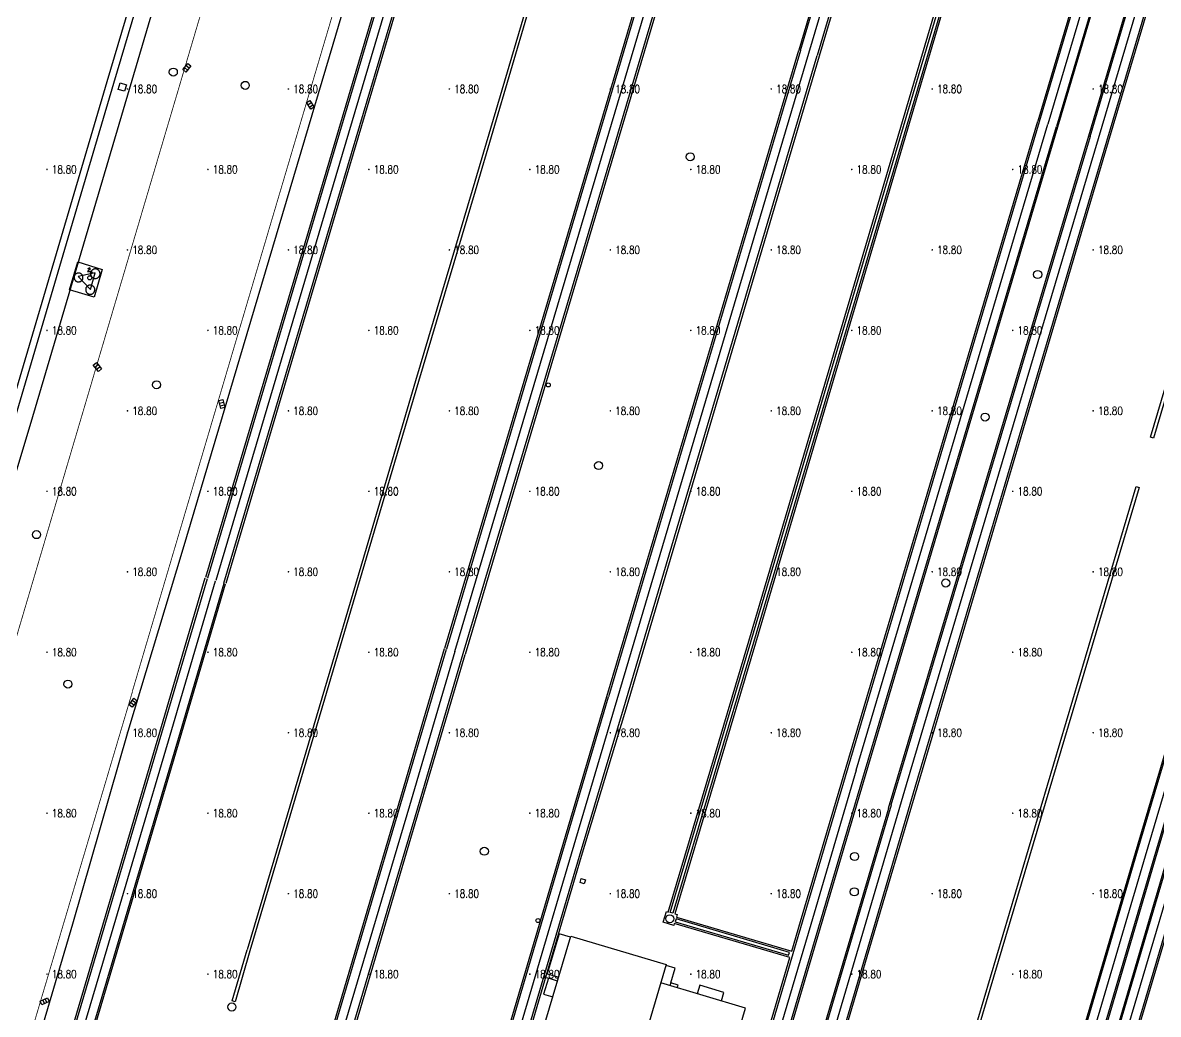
# Model space of a CAD drawing. Extents: x 404846 to 408477, y 3390929 to 3392894.
# Drawn here: x 405318.3 to 405459.4, y 3391999.4 to 3392122.6 of the extents above; entities that cross this region are included whole.
import ezdxf
from ezdxf.enums import TextEntityAlignment as Align

# ---------------------------------------------------------------- set-up
doc = ezdxf.new("R2010")
doc.units = 0
doc.header["$LTSCALE"] = 0.5
doc.layers.get('0').update_dxf_attribs({"linetype": 'CONTINUOUS'})
for name, color, linetype in [('3221', 6, 'CONTINUOUS'), ('DLDW', 11, 'CONTINUOUS'), ('DLSS', 4, 'CONTINUOUS'), ('DMTZ', 3, 'CONTINUOUS'), ('FZTZ', 7, 'CONTINUOUS'), ('GCD', 1, 'CONTINUOUS'), ('GXYZ', 2, 'CONTINUOUS'), ('JMD', 6, 'CONTINUOUS'), ('SXSS', 5, 'CONTINUOUS'), ('ZBTZ', 3, 'CONTINUOUS')]:
    doc.layers.add(name, color=color, linetype=linetype)
doc.styles.add('HZ', font='rs.shx', dxfattribs={"width": 0.8, "bigfont": 'hztxt.shx'})
doc.linetypes.add('10422', pattern='A,0.75,[150,AAA.SHX,S=0.5,R=0,X=0,Y=0.5],1.5,[177,AAA.SHX,S=1,R=0,X=0,Y=0.4],0.75', length=3)
doc.linetypes.add('1161', pattern='A,0,[149,AAA.SHX,S=0.15,R=0,X=0,Y=0],-1.6', length=1.6)
doc.linetypes.add('444', pattern='A,4.5,[145,AAA.SHX,S=1,R=0,X=0,Y=1],4.5,-0.5,[146,AAA.SHX,S=1,R=0,X=0,Y=0],-0.5', length=10)

# ---------------------------------------------------------------- blocks, each defined once
blk = doc.blocks.new('GC200')
at = {"linetype": 'Continuous', "const_width": 0.2, "flags": 128}
blk.add_lwpolyline([(-0.1, 0, 1), (0.1, 0, 1)], format="xyb", close=True, dxfattribs=at)
blk = doc.blocks.new('gc170')
at = {"linetype": 'Continuous'}
blk.add_circle((0, 0), 0.5, dxfattribs=at)
blk = doc.blocks.new('gc188')
blk.add_circle((0, 0), 1)
blk = doc.blocks.new('gc041')
for p, q in [((-1, 0.5), (1, 0.5)), ((-1, -0.5), (-1, 0.5)), ((-0.33, 0.5), (-0.33, -0.5)), ((0.33, 0.5), (0.33, -0.5)), ((1, 0.5), (1, -0.5)), ((1, -0.5), (-1, -0.5))]:
    blk.add_line(p, q)
blk = doc.blocks.new('gc132')
at = {"linetype": 'Continuous'}
for points in [[(0, 2.5), (-0.58, 1.5)], [(0.58, 1.5), (-0.58, 1.5)], [(0, 2.5), (-0.52, 2.2)], [(0, 2.5), (0, 1.9)], [(0.58, 1.5), (0, 0.5)]]:
    blk.add_lwpolyline(points, dxfattribs=at)
blk.add_circle((0, 0), 0.5, dxfattribs=at)

msp = doc.modelspace()

# ---------------------------------------------------------------- linework, layer by layer
at = {"layer": '3221', "color": 6}
for points in [[(405372.043, 3392044.461, 18.927), (405386.976, 3392094.793, 18.787), (405421.19, 3392210.033, 18.991), (405422.3, 3392214.035, 18.824), (405429.036, 3392236.545, 18.918), (405399.337, 3392245.432, 18.918), (405392.513, 3392222.625, 18.824), (405391.394, 3392218.593, 18.991), (405357.256, 3392103.606, 18.787), (405342.323, 3392053.279, 18.927)], [(405421.925, 3392029.737, 18.904), (405416.264, 3392010.557, 18.808), (405407.88, 3391982.184, 18.808), (405396.168, 3391942.712, 18.551), (405366.521, 3391951.772, 18.897), (405378.156, 3391990.985, 18.808), (405386.533, 3392019.338, 18.808), (405392.193, 3392038.513, 18.904), (405416.021, 3392118.84, 18.825), (405435.322, 3392183.847, 19.062), (405441.324, 3392204.065, 18.991), (405449.173, 3392230.585, 19.045), (405478.898, 3392221.788, 18.847), (405471.046, 3392195.255, 18.991), (405465.04, 3392175.025, 18.912), (405445.738, 3392110.016, 18.825)], [(405471.239, 3392173.072, 18.764), (405451.964, 3392108.168, 18.825), (405428.134, 3392027.895, 18.782), (405422.482, 3392008.721, 18.808), (405414.098, 3391980.343, 18.808), (405402.292, 3391940.607, 18.754), (405432.008, 3391931.778, 18.547), (405443.821, 3391971.537, 18.808), (405452.215, 3391999.946, 18.808), (405457.861, 3392019.102, 18.782), (405481.682, 3392099.344, 18.825), (405500.956, 3392164.247, 18.764)], [(405421.925, 3392029.737, 18.904), (405445.738, 3392110.016, 18.825)], [(405372.043, 3392044.461, 18.904), (405366.383, 3392025.288, 18.808), (405358.01, 3391996.95, 18.808), (405346.368, 3391957.714, 18.799), (405316.566, 3391966.254, 18.613), (405328.286, 3392005.751, 18.808), (405336.653, 3392034.068, 18.808), (405342.311, 3392053.238, 18.904)]]:
    msp.add_polyline3d(points, dxfattribs=at)
msp.add_polyline3d([(405435.832, 3391930.796, 18.759), (405445.125, 3391962.192, 18.569), (405464.437, 3392027.321, 18.705), (405471.829, 3392052.237, 18.609), (405476.653, 3392068.547, 18.609), (405496.586, 3392135.585, 18.669), (405504.994, 3392164.018, 18.993), (405508.753, 3392176.704, 19.02), (405514.027, 3392194.463, 18.926), (405518.638, 3392210.052, 18.79), (405548.365, 3392201.26, 18.79), (405543.749, 3392185.654, 18.926), (405538.473, 3392167.888, 19.02), (405534.72, 3392155.22, 18.993), (405526.3, 3392126.75, 18.669), (405506.38, 3392059.756, 18.609), (405501.553, 3392043.432, 18.609), (405494.157, 3392018.505, 18.705), (405474.85, 3391953.394, 18.569), (405465.557, 3391921.998, 18.759)], close=True, dxfattribs=at)
at = {"layer": 'DLDW', "linetype": 'Continuous', "elevation": 19.294, "flags": 128}
msp.add_lwpolyline([(405327.346, 3392091.542), (405325.225, 3392091.087), (405326.757, 3392089.47), (405327.346, 3392091.542)], close=True, dxfattribs=at)
at = {"layer": 'DLSS', "linetype": 'Continuous', "const_width": 0.1, "flags": 128}
for points, elevation in [([(405316.868, 3392043.942), (405330.285, 3392089.333), (405350.004, 3392155.928), (405359.321, 3392187.178), (405365.089, 3392206.575)], 18.792), ([(405331.954, 3392039.483), (405345.37, 3392084.87), (405365.084, 3392151.447), (405374.398, 3392182.689), (405380.168, 3392202.091)], 18.792), ([(405331.968, 3392039.459), (405318.701, 3391994.77), (405315.683, 3391984.495), (405314.092, 3391979.13)], 18.729)]:
    msp.add_lwpolyline(points, dxfattribs=dict(at, elevation=elevation))
at = {"layer": 'DMTZ', "linetype": '10422', "elevation": 19.156, "flags": 128}
msp.add_lwpolyline([(405327.202, 3392088.516), (405324.164, 3392089.403), (405325.173, 3392092.904), (405328.213, 3392091.949), (405327.202, 3392088.516)], close=True, dxfattribs=at)
at = {"layer": 'FZTZ', "linetype": 'Continuous', "flags": 128}
for points, elevation in [([(405330.977, 3392114.087), (405330.193, 3392114.324), (405330.435, 3392115.123), (405331.219, 3392114.886), (405330.977, 3392114.087)], 19.277), ([(405327.332, 3392090.824), (405327.384, 3392090.824), (405327.435, 3392090.829), (405327.487, 3392090.838), (405327.537, 3392090.851), (405327.585, 3392090.869), (405327.632, 3392090.891), (405327.677, 3392090.917), (405327.72, 3392090.947), (405327.759, 3392090.98), (405327.796, 3392091.017), (405327.829, 3392091.057), (405327.859, 3392091.099), (405327.885, 3392091.144), (405327.907, 3392091.191), (405327.925, 3392091.24), (405327.938, 3392091.29), (405327.947, 3392091.341), (405327.951, 3392091.393), (405327.951, 3392091.445), (405327.947, 3392091.497), (405327.938, 3392091.548), (405327.924, 3392091.598), (405327.907, 3392091.646), (405327.885, 3392091.693), (405327.859, 3392091.738), (405327.829, 3392091.781), (405327.795, 3392091.821), (405327.759, 3392091.857), (405327.719, 3392091.89), (405327.676, 3392091.92), (405327.632, 3392091.946), (405327.584, 3392091.968), (405327.536, 3392091.986), (405327.486, 3392091.999), (405327.435, 3392092.008), (405327.383, 3392092.013), (405327.331, 3392092.012), (405327.279, 3392092.008), (405327.228, 3392091.999), (405327.178, 3392091.985), (405327.129, 3392091.968), (405327.082, 3392091.946), (405327.037, 3392091.92), (405326.995, 3392091.89), (405326.955, 3392091.856), (405326.919, 3392091.82), (405326.885, 3392091.78), (405326.856, 3392091.737), (405326.83, 3392091.693), (405326.808, 3392091.646), (405326.79, 3392091.597), (405326.777, 3392091.547), (405326.768, 3392091.496), (405326.763, 3392091.444), (405326.763, 3392091.392), (405326.768, 3392091.34), (405326.777, 3392091.289), (405326.79, 3392091.239), (405326.808, 3392091.19), (405326.83, 3392091.143), (405326.856, 3392091.098), (405326.886, 3392091.056), (405326.919, 3392091.016), (405326.956, 3392090.98), (405326.996, 3392090.946), (405327.038, 3392090.917), (405327.083, 3392090.891), (405327.13, 3392090.869), (405327.179, 3392090.851), (405327.229, 3392090.838), (405327.28, 3392090.829), (405327.332, 3392090.824)], 19.441), ([(405325.169, 3392090.416), (405325.216, 3392090.409), (405325.264, 3392090.406), (405325.313, 3392090.406), (405325.36, 3392090.411), (405325.408, 3392090.421), (405325.454, 3392090.434), (405325.499, 3392090.451), (405325.542, 3392090.472), (405325.583, 3392090.497), (405325.622, 3392090.525), (405325.658, 3392090.557), (405325.692, 3392090.591), (405325.722, 3392090.629), (405325.749, 3392090.669), (405325.772, 3392090.711), (405325.792, 3392090.755), (405325.807, 3392090.8), (405325.819, 3392090.847), (405325.827, 3392090.894), (405325.83, 3392090.942), (405325.829, 3392090.991), (405325.824, 3392091.038), (405325.815, 3392091.086), (405325.802, 3392091.132), (405325.784, 3392091.177), (405325.763, 3392091.22), (405325.739, 3392091.261), (405325.71, 3392091.3), (405325.679, 3392091.336), (405325.644, 3392091.37), (405325.607, 3392091.4), (405325.567, 3392091.427), (405325.525, 3392091.45), (405325.481, 3392091.47), (405325.435, 3392091.485), (405325.389, 3392091.497), (405325.341, 3392091.505), (405325.293, 3392091.508), (405325.245, 3392091.507), (405325.197, 3392091.502), (405325.15, 3392091.493), (405325.104, 3392091.48), (405325.059, 3392091.462), (405325.016, 3392091.441), (405324.974, 3392091.416), (405324.935, 3392091.388), (405324.899, 3392091.357), (405324.866, 3392091.322), (405324.836, 3392091.285), (405324.809, 3392091.245), (405324.785, 3392091.203), (405324.766, 3392091.159), (405324.75, 3392091.113), (405324.738, 3392091.067), (405324.731, 3392091.019), (405324.728, 3392090.971), (405324.728, 3392090.923), (405324.733, 3392090.875), (405324.743, 3392090.828), (405324.756, 3392090.782), (405324.773, 3392090.737), (405324.794, 3392090.694), (405324.819, 3392090.652), (405324.847, 3392090.613), (405324.879, 3392090.577), (405324.914, 3392090.544), (405324.951, 3392090.513), (405324.991, 3392090.487), (405325.033, 3392090.463), (405325.077, 3392090.444), (405325.122, 3392090.428), (405325.169, 3392090.416)], 19.441), ([(405326.664, 3392088.874), (405326.713, 3392088.87), (405326.763, 3392088.87), (405326.812, 3392088.875), (405326.861, 3392088.885), (405326.909, 3392088.898), (405326.955, 3392088.916), (405327, 3392088.937), (405327.042, 3392088.962), (405327.083, 3392088.991), (405327.12, 3392089.024), (405327.155, 3392089.059), (405327.186, 3392089.098), (405327.214, 3392089.139), (405327.238, 3392089.182), (405327.259, 3392089.227), (405327.275, 3392089.274), (405327.287, 3392089.322), (405327.295, 3392089.371), (405327.299, 3392089.42), (405327.298, 3392089.47), (405327.294, 3392089.519), (405327.284, 3392089.568), (405327.271, 3392089.616), (405327.253, 3392089.662), (405327.232, 3392089.707), (405327.207, 3392089.749), (405327.178, 3392089.79), (405327.145, 3392089.827), (405327.11, 3392089.862), (405327.071, 3392089.893), (405327.03, 3392089.921), (405326.987, 3392089.946), (405326.942, 3392089.966), (405326.895, 3392089.982), (405326.847, 3392089.995), (405326.798, 3392090.003), (405326.749, 3392090.006), (405326.699, 3392090.006), (405326.65, 3392090.001), (405326.601, 3392089.992), (405326.553, 3392089.978), (405326.507, 3392089.961), (405326.462, 3392089.939), (405326.419, 3392089.914), (405326.379, 3392089.885), (405326.342, 3392089.852), (405326.307, 3392089.817), (405326.276, 3392089.779), (405326.248, 3392089.738), (405326.223, 3392089.694), (405326.203, 3392089.649), (405326.187, 3392089.602), (405326.174, 3392089.554), (405326.166, 3392089.505), (405326.163, 3392089.456), (405326.163, 3392089.406), (405326.168, 3392089.357), (405326.177, 3392089.308), (405326.191, 3392089.26), (405326.208, 3392089.214), (405326.23, 3392089.169), (405326.255, 3392089.127), (405326.284, 3392089.086), (405326.317, 3392089.049), (405326.352, 3392089.014), (405326.39, 3392088.983), (405326.431, 3392088.955), (405326.475, 3392088.931), (405326.52, 3392088.91), (405326.567, 3392088.894), (405326.615, 3392088.882), (405326.664, 3392088.874)], 19.441), ([(405387.748, 3392016.262), (405388.256, 3392016.095), (405388.099, 3392015.62), (405387.592, 3392015.787), (405387.748, 3392016.262)], 19.811)]:
    msp.add_lwpolyline(points, close=True, dxfattribs=dict(at, elevation=elevation))
at = {"layer": 'JMD', "linetype": '444', "flags": 128}
for points, elevation in [([(405380.405, 3392199.273), (405356.876, 3392119.915), (405338.254, 3392057.193), (405331.403, 3392034.514)], 20.565), ([(405288.872, 3391984.564), (405291.273, 3391985.94), (405293.282, 3391988.211), (405294.769, 3391990.774), (405297.86, 3392001.106), (405304.863, 3392024.765), (405319.384, 3392072.957), (405356.18, 3392197.561)], 21.625), ([(405331.403, 3392034.514), (405324.509, 3392010.602), (405307.438, 3391952.824), (405302.633, 3391954.343), (405300.797, 3391948.468), (405269.161, 3391958.115)], 20.765)]:
    msp.add_lwpolyline(points, dxfattribs=dict(at, elevation=elevation))
at = {"layer": 'JMD', "linetype": 'Continuous', "elevation": 33.25, "flags": 128}
msp.add_lwpolyline([(405372.383, 3391961.775), (405386.455, 3392009.083), (405398.308, 3392005.557), (405396.181, 3391998.407), (405406.716, 3391995.273), (405398.934, 3391969.113), (405395.489, 3391970.138), (405394.215, 3391965.855), (405397.642, 3391964.835), (405394.738, 3391955.074), (405372.383, 3391961.775)], close=True, dxfattribs=at)
at = {"layer": 'JMD', "linetype": 'Continuous', "flags": 128}
for points, elevation in [([(405386.421, 3392008.968), (405384.999, 3392009.391), (405383.523, 3392004.428), (405384.945, 3392004.005)], 25.084), ([(405398.857, 3392003.294), (405399.403, 3392005.128), (405398.28, 3392005.462)], 22.544), ([(405384.801, 3392003.522), (405383.656, 3392003.863), (405383.073, 3392001.903), (405384.219, 3392001.563)], 22.029), ([(405406.716, 3391995.273), (405408.166, 3392000.149), (405397.631, 3392003.283)], 28.271), ([(405399.665, 3392002.678), (405399.767, 3392003.023), (405398.857, 3392003.294), (405398.755, 3392002.949)], 23.552), ([(405405.153, 3392001.046), (405405.472, 3392002.118), (405402.473, 3392003.01), (405402.154, 3392001.938)], 23.595)]:
    msp.add_lwpolyline(points, dxfattribs=dict(at, elevation=elevation))
at = {"layer": 'SXSS', "linetype": 'Continuous', "flags": 128}
for points, elevation in [([(405313.042, 3392061.855), (405322.949, 3392095.361), (405328.837, 3392115.302), (405338.063, 3392146.415), (405351.875, 3392192.678), (405353.289, 3392192.278), (405354.365, 3392195.855), (405352.935, 3392196.336), (405358.571, 3392215.215), (405360.002, 3392214.792), (405361.083, 3392218.398), (405359.656, 3392218.9), (405368.283, 3392248.022), (405368.233, 3392248.032), (405368.478, 3392248.853), (405369.269, 3392248.645), (405360.6, 3392219.382), (405362.029, 3392218.879), (405360.518, 3392213.839), (405359.088, 3392214.261), (405353.884, 3392196.828), (405355.319, 3392196.345), (405353.792, 3392191.331), (405352.38, 3392191.722)], 19.155), ([(405352.38, 3392191.722), (405338.849, 3392146.181), (405329.622, 3392115.07), (405323.735, 3392095.128), (405313.827, 3392061.623), (405308.59, 3392043.887)], 18.902), ([(405400.084, 3392188.958), (405390.337, 3392156.214), (405380.816, 3392124.171), (405374.207, 3392101.764), (405367.165, 3392078.124), (405361.018, 3392057.289), (405355.165, 3392037.552), (405349.551, 3392018.532), (405346.233, 3392007.382)], 18.848), ([(405400.457, 3392188.847), (405390.682, 3392156.112), (405381.161, 3392124.069), (405374.552, 3392101.662), (405367.51, 3392078.022), (405361.363, 3392057.187), (405355.51, 3392037.45), (405349.896, 3392018.43), (405346.578, 3392007.279)], 18.848), ([(405432.29, 3392123.73), (405409.135, 3392045.593), (405399.131, 3392011.951), (405398.806, 3392012.048), (405408.81, 3392045.689), (405431.955, 3392123.83)], 18.842), ([(405346.578, 3392007.279), (405344.722, 3392000.949), (405344.377, 3392001.05), (405346.233, 3392007.382)], 18.78)]:
    msp.add_lwpolyline(points, dxfattribs=dict(at, elevation=elevation))
for points, elevation in [([(405473.842, 3392121.456), (405458.86, 3392070.984), (405458.481, 3392071.097), (405473.463, 3392121.568), (405473.842, 3392121.456)], 18.766), ([(405457.069, 3392064.85), (405436.587, 3391995.943), (405436.217, 3391996.053), (405456.698, 3392064.96), (405457.069, 3392064.85)], 18.793), ([(405413.613, 3392007.083), (405399.538, 3392011.235), (405399.435, 3392010.886), (405413.511, 3392006.734), (405413.613, 3392007.083)], 18.908)]:
    msp.add_lwpolyline(points, close=True, dxfattribs=dict(at, elevation=elevation))
at = {"layer": 'ZBTZ', "linetype": '1161', "flags": 128}
for points, elevation in [([(405398.756, 3392248.041), (405390.224, 3392219.212), (405384.228, 3392199.015), (405355.998, 3392103.979), (405341.066, 3392053.652)], 18.991), ([(405400.977, 3392246.331), (405392.731, 3392218.469), (405386.735, 3392198.271), (405358.503, 3392103.237), (405343.571, 3392052.909)], 18.989), ([(405343.34, 3392052.978), (405358.272, 3392103.305), (405386.542, 3392198.329), (405392.538, 3392218.526), (405400.275, 3392244.669), (405398.207, 3392245.341), (405390.454, 3392219.144), (405384.458, 3392198.947), (405356.225, 3392103.912), (405341.293, 3392053.585)], 18.988), ([(405448.579, 3392233.269), (405440.048, 3392204.443), (405434.046, 3392184.226), (405414.762, 3392119.213)], 18.991), ([(405414.975, 3392119.15), (405434.273, 3392184.158), (405440.275, 3392204.376), (405448.014, 3392230.525), (405450.106, 3392229.955), (405442.354, 3392203.76), (405436.351, 3392183.541), (405417.054, 3392118.533)], 18.977), ([(405478.32, 3392224.449), (405469.79, 3392195.627), (405463.784, 3392175.398), (405463.784, 3392175.398), (405444.482, 3392110.389)], 18.864), ([(405446.959, 3392109.654), (405466.26, 3392174.662), (405466.266, 3392174.661), (405472.272, 3392194.892), (405480.646, 3392223.188), (405484.41, 3392222.098), (405476.029, 3392193.778), (405470.022, 3392173.546), (405470.02, 3392173.546), (405450.776, 3392108.504)], 18.848), ([(405444.673, 3392110.333), (405463.974, 3392175.341), (405463.97, 3392175.342), (405469.976, 3392195.572), (405477.72, 3392221.74), (405479.845, 3392221.135), (405472.094, 3392194.945), (405466.088, 3392174.714), (405466.091, 3392174.713), (405446.789, 3392109.704)], 18.855), ([(405450.968, 3392108.454), (405470.205, 3392173.491), (405476.212, 3392193.724), (405483.959, 3392219.902), (405486.063, 3392219.279), (405478.315, 3392193.1), (405472.287, 3392172.761)], 18.8), ([(405432.691, 3391929.776), (405445.057, 3391971.171), (405453.451, 3391999.582), (405459.097, 3392018.736), (405482.917, 3392098.977), (405516.595, 3392212.545), (405517.898, 3392212.12), (405503.535, 3392163.481)], 18.845), ([(405439.618, 3392193.52), (405436.643, 3392183.526), (405417.294, 3392118.461)], 18.961), ([(405429.284, 3391927.132), (405442.585, 3391971.903), (405450.978, 3392000.311), (405456.625, 3392019.467), (405480.446, 3392099.711), (405502.673, 3392174.801)], 18.829), ([(405472.287, 3392172.761), (405453.012, 3392107.856)], 18.794), ([(405472.505, 3392172.696), (405453.23, 3392107.791)], 18.794), ([(405503.523, 3392163.485), (405484.248, 3392098.582), (405460.429, 3392018.342), (405454.783, 3391999.189), (405446.388, 3391970.776), (405434.1, 3391929.349)], 18.798), ([(405436.982, 3391930.84), (405434.919, 3391931.464), (405446.582, 3391970.719), (405454.976, 3391999.131), (405460.622, 3392018.285), (405484.442, 3392098.524), (405503.716, 3392163.427)], 18.828), ([(405394.612, 3392125.195), (405385.712, 3392095.168), (405370.771, 3392044.837)], 18.847), ([(405394.822, 3392125.133), (405385.922, 3392095.105), (405370.986, 3392044.773)], 18.847), ([(405396.944, 3392124.504), (405388.044, 3392094.476), (405373.042, 3392044.166)], 18.847), ([(405397.158, 3392124.441), (405388.258, 3392094.413), (405373.304, 3392044.089)], 18.847), ([(405398.556, 3392012.1), (405408.566, 3392045.761), (405431.697, 3392123.906)], 18.843), ([(405432.526, 3392123.66), (405409.378, 3392045.52), (405399.371, 3392011.869), (405399.656, 3392011.775), (405399.56, 3392011.46), (405413.905, 3392007.23), (405414.998, 3392010.931), (405420.66, 3392030.111)], 18.864), ([(405390.909, 3392038.892), (405414.762, 3392119.213)], 18.864), ([(405414.975, 3392119.15), (405391.112, 3392038.832)], 18.864), ([(405393.243, 3392038.175), (405417.054, 3392118.533)], 18.864), ([(405417.294, 3392118.461), (405393.514, 3392038.153)], 18.864), ([(405420.66, 3392030.111), (405444.482, 3392110.389)], 18.864), ([(405420.894, 3392030.041), (405444.673, 3392110.333)], 18.864), ([(405422.937, 3392029.438), (405446.789, 3392109.704)], 18.864), ([(405423.156, 3392029.374), (405446.959, 3392109.654)], 18.864), ([(405450.776, 3392108.504), (405425.898, 3392024.943), (405425.914, 3392024.953), (405421.232, 3392009.09), (405412.848, 3391980.714), (405401.042, 3391940.978)], 18.856), ([(405450.968, 3392108.454), (405426.234, 3392025.387), (405426.25, 3392025.397), (405421.42, 3392009.035), (405413.036, 3391980.658), (405401.35, 3391941.328), (405403.503, 3391940.738)], 18.843), ([(405453.012, 3392107.856), (405429.212, 3392027.576), (405423.56, 3392008.403), (405415.175, 3391980.024), (405403.503, 3391940.738)], 18.812), ([(405453.23, 3392107.791), (405429.436, 3392027.51), (405423.785, 3392008.337), (405415.4, 3391979.958), (405403.561, 3391940.217)], 18.818), ([(405446.169, 3391961.883), (405465.481, 3392027.011), (405472.874, 3392051.927), (405477.717, 3392068.231)], 18.623), ([(405446.381, 3391961.82), (405465.692, 3392026.949), (405473.084, 3392051.865), (405477.944, 3392068.164)], 18.623), ([(405315.363, 3391966.892), (405327.006, 3392006.13), (405335.373, 3392034.446), (405341.031, 3392053.615)], 18.805), ([(405343.339, 3392052.934), (405337.681, 3392033.765), (405329.314, 3392005.447), (405317.671, 3391966.209), (405315.617, 3391966.816), (405327.26, 3392006.055), (405335.627, 3392034.371), (405341.285, 3392053.54)], 18.8), ([(405317.882, 3391966.146), (405329.525, 3392005.384), (405337.892, 3392033.702), (405343.55, 3392052.872)], 18.779), ([(405345.097, 3391958.092), (405356.739, 3391997.327), (405365.112, 3392025.664), (405370.771, 3392044.837)], 18.83), ([(405373.042, 3392044.166), (405367.382, 3392024.993), (405359.009, 3391996.654), (405347.367, 3391957.418), (405345.312, 3391958.028), (405356.954, 3391997.263), (405365.326, 3392025.6), (405370.986, 3392044.773)], 18.83), ([(405347.629, 3391957.34), (405359.271, 3391996.577), (405367.644, 3392024.916), (405373.304, 3392044.089)], 18.83), ([(405367.519, 3391951.473), (405365.441, 3391952.095), (405377.075, 3391991.305), (405385.452, 3392019.657), (405391.112, 3392038.832)], 18.869), ([(405366.674, 3391956.996), (405376.872, 3391991.365), (405385.249, 3392019.717), (405390.909, 3392038.892)], 18.852), ([(405367.519, 3391951.473), (405379.155, 3391990.689), (405387.533, 3392019.042), (405393.243, 3392038.175)], 18.855), ([(405393.514, 3392038.153), (405387.743, 3392018.98), (405379.366, 3391990.627), (405367.73, 3391951.41)], 18.863), ([(405396.647, 3391948.102), (405406.85, 3391982.489), (405415.233, 3392010.862), (405420.894, 3392030.041)], 18.773), ([(405398.689, 3391947.496), (405408.892, 3391981.885), (405417.276, 3392010.259), (405422.937, 3392029.438)], 18.765), ([(405398.907, 3391947.431), (405409.111, 3391981.82), (405417.494, 3392010.194), (405423.156, 3392029.374)], 18.793), ([(405399.31, 3392010.69), (405399.248, 3392010.429), (405397.937, 3392010.82), (405398.326, 3392012.162), (405398.556, 3392012.1)], 18.908), ([(405413.675, 3392006.454), (405399.31, 3392010.69)], 18.908), ([(405396.412, 3391948.172), (405406.615, 3391982.559), (405413.675, 3392006.454)], 18.736)]:
    msp.add_lwpolyline(points, dxfattribs=dict(at, elevation=elevation))
at = {"layer": 'ZBTZ', "linetype": '1161', "elevation": 18.819, "flags": 128}
msp.add_lwpolyline([(405515.776, 3392210.473), (405504.899, 3392173.819), (405482.71, 3392099.039), (405458.89, 3392018.797), (405453.244, 3391999.643), (405444.849, 3391971.232), (405433.189, 3391931.986), (405431.1, 3391932.605), (405442.761, 3391971.851), (405451.154, 3392000.259), (405456.801, 3392019.415), (405480.622, 3392099.659), (405502.81, 3392174.477), (405513.668, 3392211.092), (405515.776, 3392210.473)], close=True, dxfattribs=at)

# ---------------------------------------------------------------- block references
at = {"layer": 'DLDW', "linetype": 'Continuous', "xscale": 0.5, "yscale": 0.5}
msp.add_blockref('gc132', (405326.669, 3392090.91), dxfattribs=at)
at = {"layer": 'GCD', "linetype": 'Continuous'}
ref = msp.add_blockref('GC200', (405331.358, 3392114.379, 18.8), dxfattribs=dict(at, xscale=0.5, yscale=0.5, zscale=0.5))
ref.add_attrib('height', '18.80', dxfattribs={"linetype": 'Continuous', "height": 1, "style": 'HZ', "width": 0.8}).set_placement((405331.958, 3392114.379, 18.8), align=Align.MIDDLE_LEFT)
ref = msp.add_blockref('GC200', (405351.358, 3392114.379, 18.8), dxfattribs=dict(at, xscale=0.5, yscale=0.5, zscale=0.5))
ref.add_attrib('height', '18.80', dxfattribs={"linetype": 'Continuous', "height": 1, "style": 'HZ', "width": 0.8}).set_placement((405351.958, 3392114.379, 18.8), align=Align.MIDDLE_LEFT)
ref = msp.add_blockref('GC200', (405371.358, 3392114.379, 18.8), dxfattribs=dict(at, xscale=0.5, yscale=0.5, zscale=0.5))
ref.add_attrib('height', '18.80', dxfattribs={"linetype": 'Continuous', "height": 1, "style": 'HZ', "width": 0.8}).set_placement((405371.958, 3392114.379, 18.8), align=Align.MIDDLE_LEFT)
ref = msp.add_blockref('GC200', (405391.358, 3392114.379, 18.8), dxfattribs=dict(at, xscale=0.5, yscale=0.5, zscale=0.5))
ref.add_attrib('height', '18.80', dxfattribs={"linetype": 'Continuous', "height": 1, "style": 'HZ', "width": 0.8}).set_placement((405391.958, 3392114.379, 18.8), align=Align.MIDDLE_LEFT)
ref = msp.add_blockref('GC200', (405411.358, 3392114.379, 18.8), dxfattribs=dict(at, xscale=0.5, yscale=0.5, zscale=0.5))
ref.add_attrib('height', '18.80', dxfattribs={"linetype": 'Continuous', "height": 1, "style": 'HZ', "width": 0.8}).set_placement((405411.958, 3392114.379, 18.8), align=Align.MIDDLE_LEFT)
ref = msp.add_blockref('GC200', (405431.358, 3392114.379, 18.8), dxfattribs=dict(at, xscale=0.5, yscale=0.5, zscale=0.5))
ref.add_attrib('height', '18.80', dxfattribs={"linetype": 'Continuous', "height": 1, "style": 'HZ', "width": 0.8}).set_placement((405431.958, 3392114.379, 18.8), align=Align.MIDDLE_LEFT)
ref = msp.add_blockref('GC200', (405451.358, 3392114.379, 18.8), dxfattribs=dict(at, xscale=0.5, yscale=0.5, zscale=0.5))
ref.add_attrib('height', '18.80', dxfattribs={"linetype": 'Continuous', "height": 1, "style": 'HZ', "width": 0.8}).set_placement((405451.958, 3392114.379, 18.8), align=Align.MIDDLE_LEFT)
ref = msp.add_blockref('GC200', (405321.358, 3392104.379, 18.8), dxfattribs=dict(at, xscale=0.5, yscale=0.5, zscale=0.5))
ref.add_attrib('height', '18.80', dxfattribs={"linetype": 'Continuous', "height": 1, "style": 'HZ', "width": 0.8}).set_placement((405321.958, 3392104.379, 18.8), align=Align.MIDDLE_LEFT)
ref = msp.add_blockref('GC200', (405341.358, 3392104.379, 18.8), dxfattribs=dict(at, xscale=0.5, yscale=0.5, zscale=0.5))
ref.add_attrib('height', '18.80', dxfattribs={"linetype": 'Continuous', "height": 1, "style": 'HZ', "width": 0.8}).set_placement((405341.958, 3392104.379, 18.8), align=Align.MIDDLE_LEFT)
ref = msp.add_blockref('GC200', (405361.358, 3392104.379, 18.8), dxfattribs=dict(at, xscale=0.5, yscale=0.5, zscale=0.5))
ref.add_attrib('height', '18.80', dxfattribs={"linetype": 'Continuous', "height": 1, "style": 'HZ', "width": 0.8}).set_placement((405361.958, 3392104.379, 18.8), align=Align.MIDDLE_LEFT)
ref = msp.add_blockref('GC200', (405381.358, 3392104.379, 18.8), dxfattribs=dict(at, xscale=0.5, yscale=0.5, zscale=0.5))
ref.add_attrib('height', '18.80', dxfattribs={"linetype": 'Continuous', "height": 1, "style": 'HZ', "width": 0.8}).set_placement((405381.958, 3392104.379, 18.8), align=Align.MIDDLE_LEFT)
ref = msp.add_blockref('GC200', (405401.358, 3392104.379, 18.8), dxfattribs=dict(at, xscale=0.5, yscale=0.5, zscale=0.5))
ref.add_attrib('height', '18.80', dxfattribs={"linetype": 'Continuous', "height": 1, "style": 'HZ', "width": 0.8}).set_placement((405401.958, 3392104.379, 18.8), align=Align.MIDDLE_LEFT)
ref = msp.add_blockref('GC200', (405421.358, 3392104.379, 18.8), dxfattribs=dict(at, xscale=0.5, yscale=0.5, zscale=0.5))
ref.add_attrib('height', '18.80', dxfattribs={"linetype": 'Continuous', "height": 1, "style": 'HZ', "width": 0.8}).set_placement((405421.958, 3392104.379, 18.8), align=Align.MIDDLE_LEFT)
ref = msp.add_blockref('GC200', (405441.358, 3392104.379, 18.8), dxfattribs=dict(at, xscale=0.5, yscale=0.5, zscale=0.5))
ref.add_attrib('height', '18.80', dxfattribs={"linetype": 'Continuous', "height": 1, "style": 'HZ', "width": 0.8}).set_placement((405441.958, 3392104.379, 18.8), align=Align.MIDDLE_LEFT)
ref = msp.add_blockref('GC200', (405331.358, 3392094.379, 18.8), dxfattribs=dict(at, xscale=0.5, yscale=0.5, zscale=0.5))
ref.add_attrib('height', '18.80', dxfattribs={"linetype": 'Continuous', "height": 1, "style": 'HZ', "width": 0.8}).set_placement((405331.958, 3392094.379, 18.8), align=Align.MIDDLE_LEFT)
ref = msp.add_blockref('GC200', (405351.358, 3392094.379, 18.8), dxfattribs=dict(at, xscale=0.5, yscale=0.5, zscale=0.5))
ref.add_attrib('height', '18.80', dxfattribs={"linetype": 'Continuous', "height": 1, "style": 'HZ', "width": 0.8}).set_placement((405351.958, 3392094.379, 18.8), align=Align.MIDDLE_LEFT)
ref = msp.add_blockref('GC200', (405371.358, 3392094.379, 18.8), dxfattribs=dict(at, xscale=0.5, yscale=0.5, zscale=0.5))
ref.add_attrib('height', '18.80', dxfattribs={"linetype": 'Continuous', "height": 1, "style": 'HZ', "width": 0.8}).set_placement((405371.958, 3392094.379, 18.8), align=Align.MIDDLE_LEFT)
ref = msp.add_blockref('GC200', (405391.358, 3392094.379, 18.8), dxfattribs=dict(at, xscale=0.5, yscale=0.5, zscale=0.5))
ref.add_attrib('height', '18.80', dxfattribs={"linetype": 'Continuous', "height": 1, "style": 'HZ', "width": 0.8}).set_placement((405391.958, 3392094.379, 18.8), align=Align.MIDDLE_LEFT)
ref = msp.add_blockref('GC200', (405411.358, 3392094.379, 18.8), dxfattribs=dict(at, xscale=0.5, yscale=0.5, zscale=0.5))
ref.add_attrib('height', '18.80', dxfattribs={"linetype": 'Continuous', "height": 1, "style": 'HZ', "width": 0.8}).set_placement((405411.958, 3392094.379, 18.8), align=Align.MIDDLE_LEFT)
ref = msp.add_blockref('GC200', (405431.358, 3392094.379, 18.8), dxfattribs=dict(at, xscale=0.5, yscale=0.5, zscale=0.5))
ref.add_attrib('height', '18.80', dxfattribs={"linetype": 'Continuous', "height": 1, "style": 'HZ', "width": 0.8}).set_placement((405431.958, 3392094.379, 18.8), align=Align.MIDDLE_LEFT)
ref = msp.add_blockref('GC200', (405451.358, 3392094.379, 18.8), dxfattribs=dict(at, xscale=0.5, yscale=0.5, zscale=0.5))
ref.add_attrib('height', '18.80', dxfattribs={"linetype": 'Continuous', "height": 1, "style": 'HZ', "width": 0.8}).set_placement((405451.958, 3392094.379, 18.8), align=Align.MIDDLE_LEFT)
ref = msp.add_blockref('GC200', (405321.358, 3392084.379, 18.8), dxfattribs=dict(at, xscale=0.5, yscale=0.5, zscale=0.5))
ref.add_attrib('height', '18.80', dxfattribs={"linetype": 'Continuous', "height": 1, "style": 'HZ', "width": 0.8}).set_placement((405321.958, 3392084.379, 18.8), align=Align.MIDDLE_LEFT)
ref = msp.add_blockref('GC200', (405341.358, 3392084.379, 18.8), dxfattribs=dict(at, xscale=0.5, yscale=0.5, zscale=0.5))
ref.add_attrib('height', '18.80', dxfattribs={"linetype": 'Continuous', "height": 1, "style": 'HZ', "width": 0.8}).set_placement((405341.958, 3392084.379, 18.8), align=Align.MIDDLE_LEFT)
ref = msp.add_blockref('GC200', (405361.358, 3392084.379, 18.8), dxfattribs=dict(at, xscale=0.5, yscale=0.5, zscale=0.5))
ref.add_attrib('height', '18.80', dxfattribs={"linetype": 'Continuous', "height": 1, "style": 'HZ', "width": 0.8}).set_placement((405361.958, 3392084.379, 18.8), align=Align.MIDDLE_LEFT)
ref = msp.add_blockref('GC200', (405381.358, 3392084.379, 18.8), dxfattribs=dict(at, xscale=0.5, yscale=0.5, zscale=0.5))
ref.add_attrib('height', '18.80', dxfattribs={"linetype": 'Continuous', "height": 1, "style": 'HZ', "width": 0.8}).set_placement((405381.958, 3392084.379, 18.8), align=Align.MIDDLE_LEFT)
ref = msp.add_blockref('GC200', (405401.358, 3392084.379, 18.8), dxfattribs=dict(at, xscale=0.5, yscale=0.5, zscale=0.5))
ref.add_attrib('height', '18.80', dxfattribs={"linetype": 'Continuous', "height": 1, "style": 'HZ', "width": 0.8}).set_placement((405401.958, 3392084.379, 18.8), align=Align.MIDDLE_LEFT)
ref = msp.add_blockref('GC200', (405421.358, 3392084.379, 18.8), dxfattribs=dict(at, xscale=0.5, yscale=0.5, zscale=0.5))
ref.add_attrib('height', '18.80', dxfattribs={"linetype": 'Continuous', "height": 1, "style": 'HZ', "width": 0.8}).set_placement((405421.958, 3392084.379, 18.8), align=Align.MIDDLE_LEFT)
ref = msp.add_blockref('GC200', (405441.358, 3392084.379, 18.8), dxfattribs=dict(at, xscale=0.5, yscale=0.5, zscale=0.5))
ref.add_attrib('height', '18.80', dxfattribs={"linetype": 'Continuous', "height": 1, "style": 'HZ', "width": 0.8}).set_placement((405441.958, 3392084.379, 18.8), align=Align.MIDDLE_LEFT)
ref = msp.add_blockref('GC200', (405331.358, 3392074.379, 18.8), dxfattribs=dict(at, xscale=0.5, yscale=0.5, zscale=0.5))
ref.add_attrib('height', '18.80', dxfattribs={"linetype": 'Continuous', "height": 1, "style": 'HZ', "width": 0.8}).set_placement((405331.958, 3392074.379, 18.8), align=Align.MIDDLE_LEFT)
ref = msp.add_blockref('GC200', (405351.358, 3392074.379, 18.8), dxfattribs=dict(at, xscale=0.5, yscale=0.5, zscale=0.5))
ref.add_attrib('height', '18.80', dxfattribs={"linetype": 'Continuous', "height": 1, "style": 'HZ', "width": 0.8}).set_placement((405351.958, 3392074.379, 18.8), align=Align.MIDDLE_LEFT)
ref = msp.add_blockref('GC200', (405371.358, 3392074.379, 18.8), dxfattribs=dict(at, xscale=0.5, yscale=0.5, zscale=0.5))
ref.add_attrib('height', '18.80', dxfattribs={"linetype": 'Continuous', "height": 1, "style": 'HZ', "width": 0.8}).set_placement((405371.958, 3392074.379, 18.8), align=Align.MIDDLE_LEFT)
ref = msp.add_blockref('GC200', (405391.358, 3392074.379, 18.8), dxfattribs=dict(at, xscale=0.5, yscale=0.5, zscale=0.5))
ref.add_attrib('height', '18.80', dxfattribs={"linetype": 'Continuous', "height": 1, "style": 'HZ', "width": 0.8}).set_placement((405391.958, 3392074.379, 18.8), align=Align.MIDDLE_LEFT)
ref = msp.add_blockref('GC200', (405411.358, 3392074.379, 18.8), dxfattribs=dict(at, xscale=0.5, yscale=0.5, zscale=0.5))
ref.add_attrib('height', '18.80', dxfattribs={"linetype": 'Continuous', "height": 1, "style": 'HZ', "width": 0.8}).set_placement((405411.958, 3392074.379, 18.8), align=Align.MIDDLE_LEFT)
ref = msp.add_blockref('GC200', (405431.358, 3392074.379, 18.8), dxfattribs=dict(at, xscale=0.5, yscale=0.5, zscale=0.5))
ref.add_attrib('height', '18.80', dxfattribs={"linetype": 'Continuous', "height": 1, "style": 'HZ', "width": 0.8}).set_placement((405431.958, 3392074.379, 18.8), align=Align.MIDDLE_LEFT)
ref = msp.add_blockref('GC200', (405451.358, 3392074.379, 18.8), dxfattribs=dict(at, xscale=0.5, yscale=0.5, zscale=0.5))
ref.add_attrib('height', '18.80', dxfattribs={"linetype": 'Continuous', "height": 1, "style": 'HZ', "width": 0.8}).set_placement((405451.958, 3392074.379, 18.8), align=Align.MIDDLE_LEFT)
ref = msp.add_blockref('GC200', (405321.358, 3392064.379, 18.8), dxfattribs=dict(at, xscale=0.5, yscale=0.5, zscale=0.5))
ref.add_attrib('height', '18.80', dxfattribs={"linetype": 'Continuous', "height": 1, "style": 'HZ', "width": 0.8}).set_placement((405321.958, 3392064.379, 18.8), align=Align.MIDDLE_LEFT)
ref = msp.add_blockref('GC200', (405341.358, 3392064.379, 18.8), dxfattribs=dict(at, xscale=0.5, yscale=0.5, zscale=0.5))
ref.add_attrib('height', '18.80', dxfattribs={"linetype": 'Continuous', "height": 1, "style": 'HZ', "width": 0.8}).set_placement((405341.958, 3392064.379, 18.8), align=Align.MIDDLE_LEFT)
ref = msp.add_blockref('GC200', (405361.358, 3392064.379, 18.8), dxfattribs=dict(at, xscale=0.5, yscale=0.5, zscale=0.5))
ref.add_attrib('height', '18.80', dxfattribs={"linetype": 'Continuous', "height": 1, "style": 'HZ', "width": 0.8}).set_placement((405361.958, 3392064.379, 18.8), align=Align.MIDDLE_LEFT)
ref = msp.add_blockref('GC200', (405381.358, 3392064.379, 18.8), dxfattribs=dict(at, xscale=0.5, yscale=0.5, zscale=0.5))
ref.add_attrib('height', '18.80', dxfattribs={"linetype": 'Continuous', "height": 1, "style": 'HZ', "width": 0.8}).set_placement((405381.958, 3392064.379, 18.8), align=Align.MIDDLE_LEFT)
ref = msp.add_blockref('GC200', (405401.358, 3392064.379, 18.8), dxfattribs=dict(at, xscale=0.5, yscale=0.5, zscale=0.5))
ref.add_attrib('height', '18.80', dxfattribs={"linetype": 'Continuous', "height": 1, "style": 'HZ', "width": 0.8}).set_placement((405401.958, 3392064.379, 18.8), align=Align.MIDDLE_LEFT)
ref = msp.add_blockref('GC200', (405421.358, 3392064.379, 18.8), dxfattribs=dict(at, xscale=0.5, yscale=0.5, zscale=0.5))
ref.add_attrib('height', '18.80', dxfattribs={"linetype": 'Continuous', "height": 1, "style": 'HZ', "width": 0.8}).set_placement((405421.958, 3392064.379, 18.8), align=Align.MIDDLE_LEFT)
ref = msp.add_blockref('GC200', (405441.358, 3392064.379, 18.8), dxfattribs=dict(at, xscale=0.5, yscale=0.5, zscale=0.5))
ref.add_attrib('height', '18.80', dxfattribs={"linetype": 'Continuous', "height": 1, "style": 'HZ', "width": 0.8}).set_placement((405441.958, 3392064.379, 18.8), align=Align.MIDDLE_LEFT)
ref = msp.add_blockref('GC200', (405331.358, 3392054.379, 18.8), dxfattribs=dict(at, xscale=0.5, yscale=0.5, zscale=0.5))
ref.add_attrib('height', '18.80', dxfattribs={"linetype": 'Continuous', "height": 1, "style": 'HZ', "width": 0.8}).set_placement((405331.958, 3392054.379, 18.8), align=Align.MIDDLE_LEFT)
ref = msp.add_blockref('GC200', (405351.358, 3392054.379, 18.8), dxfattribs=dict(at, xscale=0.5, yscale=0.5, zscale=0.5))
ref.add_attrib('height', '18.80', dxfattribs={"linetype": 'Continuous', "height": 1, "style": 'HZ', "width": 0.8}).set_placement((405351.958, 3392054.379, 18.8), align=Align.MIDDLE_LEFT)
ref = msp.add_blockref('GC200', (405371.358, 3392054.379, 18.8), dxfattribs=dict(at, xscale=0.5, yscale=0.5, zscale=0.5))
ref.add_attrib('height', '18.80', dxfattribs={"linetype": 'Continuous', "height": 1, "style": 'HZ', "width": 0.8}).set_placement((405371.958, 3392054.379, 18.8), align=Align.MIDDLE_LEFT)
ref = msp.add_blockref('GC200', (405391.358, 3392054.379, 18.8), dxfattribs=dict(at, xscale=0.5, yscale=0.5, zscale=0.5))
ref.add_attrib('height', '18.80', dxfattribs={"linetype": 'Continuous', "height": 1, "style": 'HZ', "width": 0.8}).set_placement((405391.958, 3392054.379, 18.8), align=Align.MIDDLE_LEFT)
ref = msp.add_blockref('GC200', (405411.358, 3392054.379, 18.8), dxfattribs=dict(at, xscale=0.5, yscale=0.5, zscale=0.5))
ref.add_attrib('height', '18.80', dxfattribs={"linetype": 'Continuous', "height": 1, "style": 'HZ', "width": 0.8}).set_placement((405411.958, 3392054.379, 18.8), align=Align.MIDDLE_LEFT)
ref = msp.add_blockref('GC200', (405431.358, 3392054.379, 18.8), dxfattribs=dict(at, xscale=0.5, yscale=0.5, zscale=0.5))
ref.add_attrib('height', '18.80', dxfattribs={"linetype": 'Continuous', "height": 1, "style": 'HZ', "width": 0.8}).set_placement((405431.958, 3392054.379, 18.8), align=Align.MIDDLE_LEFT)
ref = msp.add_blockref('GC200', (405451.358, 3392054.379, 18.8), dxfattribs=dict(at, xscale=0.5, yscale=0.5, zscale=0.5))
ref.add_attrib('height', '18.80', dxfattribs={"linetype": 'Continuous', "height": 1, "style": 'HZ', "width": 0.8}).set_placement((405451.958, 3392054.379, 18.8), align=Align.MIDDLE_LEFT)
ref = msp.add_blockref('GC200', (405321.358, 3392044.379, 18.8), dxfattribs=dict(at, xscale=0.5, yscale=0.5, zscale=0.5))
ref.add_attrib('height', '18.80', dxfattribs={"linetype": 'Continuous', "height": 1, "style": 'HZ', "width": 0.8}).set_placement((405321.958, 3392044.379, 18.8), align=Align.MIDDLE_LEFT)
ref = msp.add_blockref('GC200', (405341.358, 3392044.379, 18.8), dxfattribs=dict(at, xscale=0.5, yscale=0.5, zscale=0.5))
ref.add_attrib('height', '18.80', dxfattribs={"linetype": 'Continuous', "height": 1, "style": 'HZ', "width": 0.8}).set_placement((405341.958, 3392044.379, 18.8), align=Align.MIDDLE_LEFT)
ref = msp.add_blockref('GC200', (405361.358, 3392044.379, 18.8), dxfattribs=dict(at, xscale=0.5, yscale=0.5, zscale=0.5))
ref.add_attrib('height', '18.80', dxfattribs={"linetype": 'Continuous', "height": 1, "style": 'HZ', "width": 0.8}).set_placement((405361.958, 3392044.379, 18.8), align=Align.MIDDLE_LEFT)
ref = msp.add_blockref('GC200', (405381.358, 3392044.379, 18.8), dxfattribs=dict(at, xscale=0.5, yscale=0.5, zscale=0.5))
ref.add_attrib('height', '18.80', dxfattribs={"linetype": 'Continuous', "height": 1, "style": 'HZ', "width": 0.8}).set_placement((405381.958, 3392044.379, 18.8), align=Align.MIDDLE_LEFT)
ref = msp.add_blockref('GC200', (405401.358, 3392044.379, 18.8), dxfattribs=dict(at, xscale=0.5, yscale=0.5, zscale=0.5))
ref.add_attrib('height', '18.80', dxfattribs={"linetype": 'Continuous', "height": 1, "style": 'HZ', "width": 0.8}).set_placement((405401.958, 3392044.379, 18.8), align=Align.MIDDLE_LEFT)
ref = msp.add_blockref('GC200', (405421.358, 3392044.379, 18.8), dxfattribs=dict(at, xscale=0.5, yscale=0.5, zscale=0.5))
ref.add_attrib('height', '18.80', dxfattribs={"linetype": 'Continuous', "height": 1, "style": 'HZ', "width": 0.8}).set_placement((405421.958, 3392044.379, 18.8), align=Align.MIDDLE_LEFT)
ref = msp.add_blockref('GC200', (405441.358, 3392044.379, 18.8), dxfattribs=dict(at, xscale=0.5, yscale=0.5, zscale=0.5))
ref.add_attrib('height', '18.80', dxfattribs={"linetype": 'Continuous', "height": 1, "style": 'HZ', "width": 0.8}).set_placement((405441.958, 3392044.379, 18.8), align=Align.MIDDLE_LEFT)
ref = msp.add_blockref('GC200', (405331.358, 3392034.379, 18.8), dxfattribs=dict(at, xscale=0.5, yscale=0.5, zscale=0.5))
ref.add_attrib('height', '18.80', dxfattribs={"linetype": 'Continuous', "height": 1, "style": 'HZ', "width": 0.8}).set_placement((405331.958, 3392034.379, 18.8), align=Align.MIDDLE_LEFT)
ref = msp.add_blockref('GC200', (405351.358, 3392034.379, 18.8), dxfattribs=dict(at, xscale=0.5, yscale=0.5, zscale=0.5))
ref.add_attrib('height', '18.80', dxfattribs={"linetype": 'Continuous', "height": 1, "style": 'HZ', "width": 0.8}).set_placement((405351.958, 3392034.379, 18.8), align=Align.MIDDLE_LEFT)
ref = msp.add_blockref('GC200', (405371.358, 3392034.379, 18.8), dxfattribs=dict(at, xscale=0.5, yscale=0.5, zscale=0.5))
ref.add_attrib('height', '18.80', dxfattribs={"linetype": 'Continuous', "height": 1, "style": 'HZ', "width": 0.8}).set_placement((405371.958, 3392034.379, 18.8), align=Align.MIDDLE_LEFT)
ref = msp.add_blockref('GC200', (405391.358, 3392034.379, 18.8), dxfattribs=dict(at, xscale=0.5, yscale=0.5, zscale=0.5))
ref.add_attrib('height', '18.80', dxfattribs={"linetype": 'Continuous', "height": 1, "style": 'HZ', "width": 0.8}).set_placement((405391.958, 3392034.379, 18.8), align=Align.MIDDLE_LEFT)
ref = msp.add_blockref('GC200', (405411.358, 3392034.379, 18.8), dxfattribs=dict(at, xscale=0.5, yscale=0.5, zscale=0.5))
ref.add_attrib('height', '18.80', dxfattribs={"linetype": 'Continuous', "height": 1, "style": 'HZ', "width": 0.8}).set_placement((405411.958, 3392034.379, 18.8), align=Align.MIDDLE_LEFT)
ref = msp.add_blockref('GC200', (405431.358, 3392034.379, 18.8), dxfattribs=dict(at, xscale=0.5, yscale=0.5, zscale=0.5))
ref.add_attrib('height', '18.80', dxfattribs={"linetype": 'Continuous', "height": 1, "style": 'HZ', "width": 0.8}).set_placement((405431.958, 3392034.379, 18.8), align=Align.MIDDLE_LEFT)
ref = msp.add_blockref('GC200', (405451.358, 3392034.379, 18.8), dxfattribs=dict(at, xscale=0.5, yscale=0.5, zscale=0.5))
ref.add_attrib('height', '18.80', dxfattribs={"linetype": 'Continuous', "height": 1, "style": 'HZ', "width": 0.8}).set_placement((405451.958, 3392034.379, 18.8), align=Align.MIDDLE_LEFT)
ref = msp.add_blockref('GC200', (405321.358, 3392024.379, 18.8), dxfattribs=dict(at, xscale=0.5, yscale=0.5, zscale=0.5))
ref.add_attrib('height', '18.80', dxfattribs={"linetype": 'Continuous', "height": 1, "style": 'HZ', "width": 0.8}).set_placement((405321.958, 3392024.379, 18.8), align=Align.MIDDLE_LEFT)
ref = msp.add_blockref('GC200', (405341.358, 3392024.379, 18.8), dxfattribs=dict(at, xscale=0.5, yscale=0.5, zscale=0.5))
ref.add_attrib('height', '18.80', dxfattribs={"linetype": 'Continuous', "height": 1, "style": 'HZ', "width": 0.8}).set_placement((405341.958, 3392024.379, 18.8), align=Align.MIDDLE_LEFT)
ref = msp.add_blockref('GC200', (405361.358, 3392024.379, 18.8), dxfattribs=dict(at, xscale=0.5, yscale=0.5, zscale=0.5))
ref.add_attrib('height', '18.80', dxfattribs={"linetype": 'Continuous', "height": 1, "style": 'HZ', "width": 0.8}).set_placement((405361.958, 3392024.379, 18.8), align=Align.MIDDLE_LEFT)
ref = msp.add_blockref('GC200', (405381.358, 3392024.379, 18.8), dxfattribs=dict(at, xscale=0.5, yscale=0.5, zscale=0.5))
ref.add_attrib('height', '18.80', dxfattribs={"linetype": 'Continuous', "height": 1, "style": 'HZ', "width": 0.8}).set_placement((405381.958, 3392024.379, 18.8), align=Align.MIDDLE_LEFT)
ref = msp.add_blockref('GC200', (405401.358, 3392024.379, 18.8), dxfattribs=dict(at, xscale=0.5, yscale=0.5, zscale=0.5))
ref.add_attrib('height', '18.80', dxfattribs={"linetype": 'Continuous', "height": 1, "style": 'HZ', "width": 0.8}).set_placement((405401.958, 3392024.379, 18.8), align=Align.MIDDLE_LEFT)
ref = msp.add_blockref('GC200', (405421.358, 3392024.379, 18.8), dxfattribs=dict(at, xscale=0.5, yscale=0.5, zscale=0.5))
ref.add_attrib('height', '18.80', dxfattribs={"linetype": 'Continuous', "height": 1, "style": 'HZ', "width": 0.8}).set_placement((405421.958, 3392024.379, 18.8), align=Align.MIDDLE_LEFT)
ref = msp.add_blockref('GC200', (405441.358, 3392024.379, 18.8), dxfattribs=dict(at, xscale=0.5, yscale=0.5, zscale=0.5))
ref.add_attrib('height', '18.80', dxfattribs={"linetype": 'Continuous', "height": 1, "style": 'HZ', "width": 0.8}).set_placement((405441.958, 3392024.379, 18.8), align=Align.MIDDLE_LEFT)
ref = msp.add_blockref('GC200', (405331.358, 3392014.379, 18.8), dxfattribs=dict(at, xscale=0.5, yscale=0.5, zscale=0.5))
ref.add_attrib('height', '18.80', dxfattribs={"linetype": 'Continuous', "height": 1, "style": 'HZ', "width": 0.8}).set_placement((405331.958, 3392014.379, 18.8), align=Align.MIDDLE_LEFT)
ref = msp.add_blockref('GC200', (405351.358, 3392014.379, 18.8), dxfattribs=dict(at, xscale=0.5, yscale=0.5, zscale=0.5))
ref.add_attrib('height', '18.80', dxfattribs={"linetype": 'Continuous', "height": 1, "style": 'HZ', "width": 0.8}).set_placement((405351.958, 3392014.379, 18.8), align=Align.MIDDLE_LEFT)
ref = msp.add_blockref('GC200', (405371.358, 3392014.379, 18.8), dxfattribs=dict(at, xscale=0.5, yscale=0.5, zscale=0.5))
ref.add_attrib('height', '18.80', dxfattribs={"linetype": 'Continuous', "height": 1, "style": 'HZ', "width": 0.8}).set_placement((405371.958, 3392014.379, 18.8), align=Align.MIDDLE_LEFT)
ref = msp.add_blockref('GC200', (405391.358, 3392014.379, 18.8), dxfattribs=dict(at, xscale=0.5, yscale=0.5, zscale=0.5))
ref.add_attrib('height', '18.80', dxfattribs={"linetype": 'Continuous', "height": 1, "style": 'HZ', "width": 0.8}).set_placement((405391.958, 3392014.379, 18.8), align=Align.MIDDLE_LEFT)
ref = msp.add_blockref('GC200', (405411.358, 3392014.379, 18.8), dxfattribs=dict(at, xscale=0.5, yscale=0.5, zscale=0.5))
ref.add_attrib('height', '18.80', dxfattribs={"linetype": 'Continuous', "height": 1, "style": 'HZ', "width": 0.8}).set_placement((405411.958, 3392014.379, 18.8), align=Align.MIDDLE_LEFT)
ref = msp.add_blockref('GC200', (405431.358, 3392014.379, 18.8), dxfattribs=dict(at, xscale=0.5, yscale=0.5, zscale=0.5))
ref.add_attrib('height', '18.80', dxfattribs={"linetype": 'Continuous', "height": 1, "style": 'HZ', "width": 0.8}).set_placement((405431.958, 3392014.379, 18.8), align=Align.MIDDLE_LEFT)
ref = msp.add_blockref('GC200', (405451.358, 3392014.379, 18.8), dxfattribs=dict(at, xscale=0.5, yscale=0.5, zscale=0.5))
ref.add_attrib('height', '18.80', dxfattribs={"linetype": 'Continuous', "height": 1, "style": 'HZ', "width": 0.8}).set_placement((405451.958, 3392014.379, 18.8), align=Align.MIDDLE_LEFT)
ref = msp.add_blockref('GC200', (405321.358, 3392004.379, 18.8), dxfattribs=dict(at, xscale=0.5, yscale=0.5, zscale=0.5))
ref.add_attrib('height', '18.80', dxfattribs={"linetype": 'Continuous', "height": 1, "style": 'HZ', "width": 0.8}).set_placement((405321.958, 3392004.379, 18.8), align=Align.MIDDLE_LEFT)
ref = msp.add_blockref('GC200', (405341.358, 3392004.379, 18.8), dxfattribs=dict(at, xscale=0.5, yscale=0.5, zscale=0.5))
ref.add_attrib('height', '18.80', dxfattribs={"linetype": 'Continuous', "height": 1, "style": 'HZ', "width": 0.8}).set_placement((405341.958, 3392004.379, 18.8), align=Align.MIDDLE_LEFT)
ref = msp.add_blockref('GC200', (405361.358, 3392004.379, 18.8), dxfattribs=dict(at, xscale=0.5, yscale=0.5, zscale=0.5))
ref.add_attrib('height', '18.80', dxfattribs={"linetype": 'Continuous', "height": 1, "style": 'HZ', "width": 0.8}).set_placement((405361.958, 3392004.379, 18.8), align=Align.MIDDLE_LEFT)
ref = msp.add_blockref('GC200', (405381.358, 3392004.379, 18.8), dxfattribs=dict(at, xscale=0.5, yscale=0.5, zscale=0.5))
ref.add_attrib('height', '18.80', dxfattribs={"linetype": 'Continuous', "height": 1, "style": 'HZ', "width": 0.8}).set_placement((405381.958, 3392004.379, 18.8), align=Align.MIDDLE_LEFT)
ref = msp.add_blockref('GC200', (405401.358, 3392004.379, 18.8), dxfattribs=dict(at, xscale=0.5, yscale=0.5, zscale=0.5))
ref.add_attrib('height', '18.80', dxfattribs={"linetype": 'Continuous', "height": 1, "style": 'HZ', "width": 0.8}).set_placement((405401.958, 3392004.379, 18.8), align=Align.MIDDLE_LEFT)
ref = msp.add_blockref('GC200', (405421.358, 3392004.379, 18.8), dxfattribs=dict(at, xscale=0.5, yscale=0.5, zscale=0.5))
ref.add_attrib('height', '18.80', dxfattribs={"linetype": 'Continuous', "height": 1, "style": 'HZ', "width": 0.8}).set_placement((405421.958, 3392004.379, 18.8), align=Align.MIDDLE_LEFT)
ref = msp.add_blockref('GC200', (405441.358, 3392004.379, 18.8), dxfattribs=dict(at, xscale=0.5, yscale=0.5, zscale=0.5))
ref.add_attrib('height', '18.80', dxfattribs={"linetype": 'Continuous', "height": 1, "style": 'HZ', "width": 0.8}).set_placement((405441.958, 3392004.379, 18.8), align=Align.MIDDLE_LEFT)
at = {"layer": 'GXYZ', "linetype": 'Continuous', "xscale": 0.5, "yscale": 0.5}
for p, rotation in [((405338.728, 3392117.018, 18.63), 50.96962145108421), ((405354.074, 3392112.413, 18.904), 123.9071487712388), ((405327.619, 3392079.835, 18.664), 129.1210647069292), ((405343.081, 3392075.235, 18.717), 104.7703584138682), ((405332.051, 3392038.105, 18.681), 233.1702003026848), ((405321.087, 3392001.008, 18.592), 204.5437339083888)]:
    msp.add_blockref('gc041', p, dxfattribs=dict(at, rotation=rotation))
for name, p in [('gc188', (405337.052, 3392116.474, 18.622)), ('gc188', (405345.995, 3392114.828, 18.868)), ('gc188', (405401.282, 3392105.948, 18.558)), ('gc188', (405444.458, 3392091.324, 18.731)), ('gc188', (405334.967, 3392077.615, 18.668)), ('gc170', (405383.65, 3392077.597, 19.153)), ('gc188', (405437.924, 3392073.608, 18.731)), ('gc188', (405389.899, 3392067.583, 18.653)), ('gc188', (405320.055, 3392058.997, 18.707)), ('gc188', (405433.033, 3392052.987, 18.684)), ('gc188', (405323.962, 3392040.418, 18.841)), ('gc188', (405375.703, 3392019.65, 18.85)), ('gc188', (405421.711, 3392018.999, 18.846)), ('gc188', (405421.674, 3392014.607, 18.846)), ('gc170', (405382.36, 3392011.042, 19.014)), ('gc188', (405398.744, 3392011.263, 18.895)), ('gc188', (405344.329, 3392000.297, 18.803))]:
    msp.add_blockref(name, p, dxfattribs=at)

doc.saveas('drawing.dxf')
